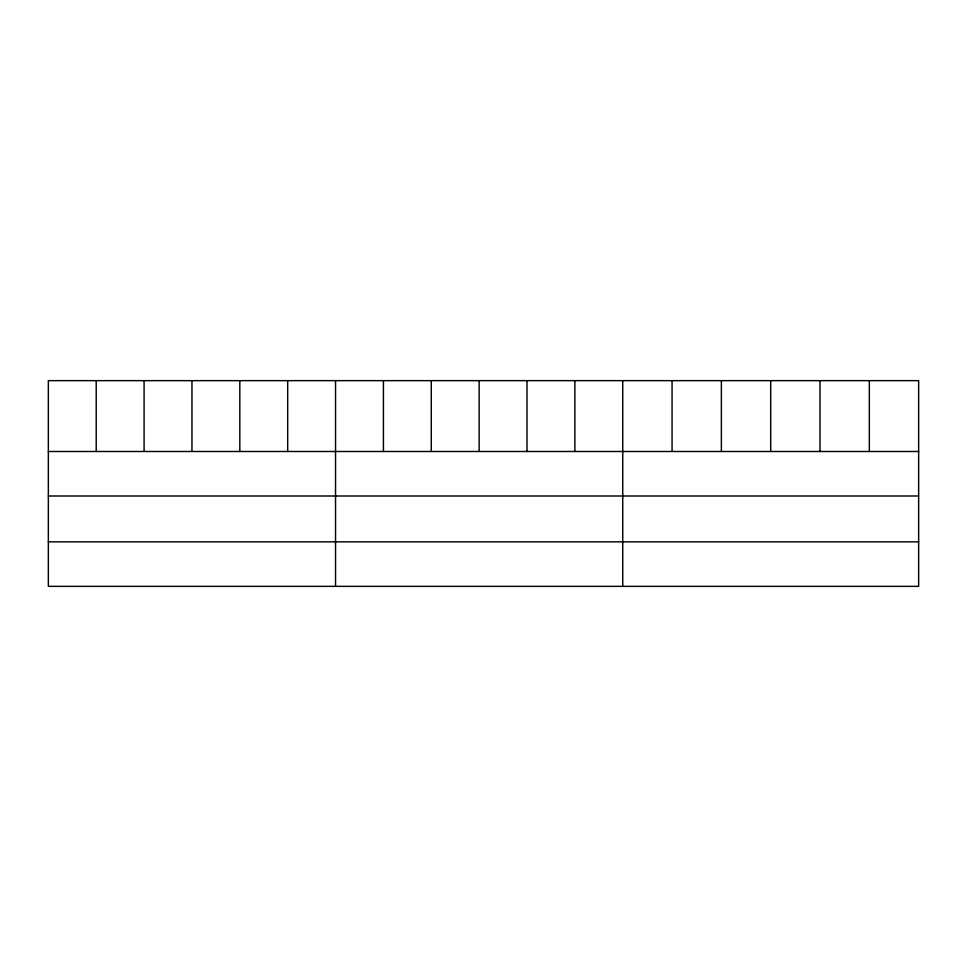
<?xml version="1.0" encoding="UTF-8"?>
<svg xmlns="http://www.w3.org/2000/svg" width="967" height="967" viewBox="0 0 967 967"><rect width="100%" height="100%" fill="white"/><g stroke="black" fill="none" stroke-linecap="round" stroke-linejoin="round"><path stroke-width="1.45" d="M918.65 495.998L918.65 380.647L48.35 380.647L48.35 586.353L918.65 586.353L918.65 495.998L48.35 495.998M48.35 451.492L918.65 451.492M48.35 541.846L918.65 541.846M869.333 380.647L869.333 451.492M820.016 380.647L820.016 451.492M770.699 380.647L770.699 451.492M721.382 380.647L721.382 451.492M672.065 380.647L672.065 451.492M622.748 380.647L622.748 586.353M574.882 380.647L574.882 451.492M527.015 380.647L527.015 451.492M479.148 380.647L479.148 451.492M431.282 380.647L431.282 451.492M383.416 380.647L383.416 451.492M335.549 380.647L335.549 586.353M287.683 380.647L287.683 451.492M239.816 380.647L239.816 451.492M191.95 380.647L191.95 451.492M144.083 380.647L144.083 451.492M96.216 380.647L96.216 451.492"/></g></svg>
